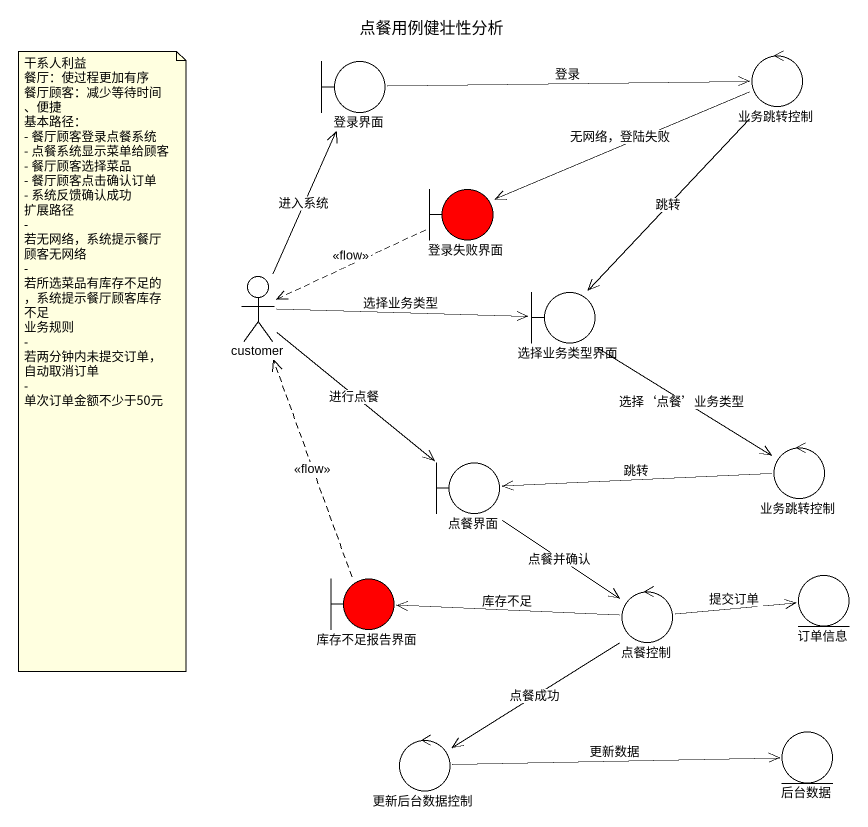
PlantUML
@startuml
title 点餐用例健壮性分析
boundary 登录界面
control 业务跳转控制
boundary 登录失败界面 #FF0000
actor customer
boundary 选择业务类型界面
boundary 点餐界面
control "业务跳转控制" as 业务跳转控制_2
entity 订单信息
boundary 库存不足报告界面 #FF0000
control 点餐控制
entity 后台数据
control 更新后台数据控制
登录界面 -right-> 业务跳转控制 : 登录
业务跳转控制 -left-> 登录失败界面 : 无网络，登陆失败
业务跳转控制 --> 选择业务类型界面 : 跳转
登录失败界面 .left.> customer : <<flow>>
customer -up-> 登录界面 : 进入系统
customer -right-> 选择业务类型界面 : 选择业务类型
customer --> 点餐界面 : 进行点餐
选择业务类型界面 --> 业务跳转控制_2 : 选择‘点餐’业务类型
点餐界面 --> 点餐控制 : 点餐并确认
业务跳转控制_2 -left-> 点餐界面 : 跳转
库存不足报告界面 .up.> customer : <<flow>>
点餐控制 -right-> 订单信息 : 提交订单
点餐控制 -left-> 库存不足报告界面 : 库存不足
点餐控制 --> 更新后台数据控制 : 点餐成功
更新后台数据控制 -right-> 后台数据 : 更新数据
note as N1
  干系人利益
  餐厅：使过程更加有序
  餐厅顾客：减少等待时间、便捷
  基本路径：
  - 餐厅顾客登录点餐系统
  - 点餐系统显示菜单给顾客
  - 餐厅顾客选择菜品
  - 餐厅顾客点击确认订单
  - 系统反馈确认成功
  扩展路径
  - 若无网络，系统提示餐厅顾客无网络
  - 若所选菜品有库存不足的，系统提示餐厅顾客库存不足
  业务规则
  - 若两分钟内未提交订单，自动取消订单
  - 单次订单金额不少于50元
end note
@enduml
